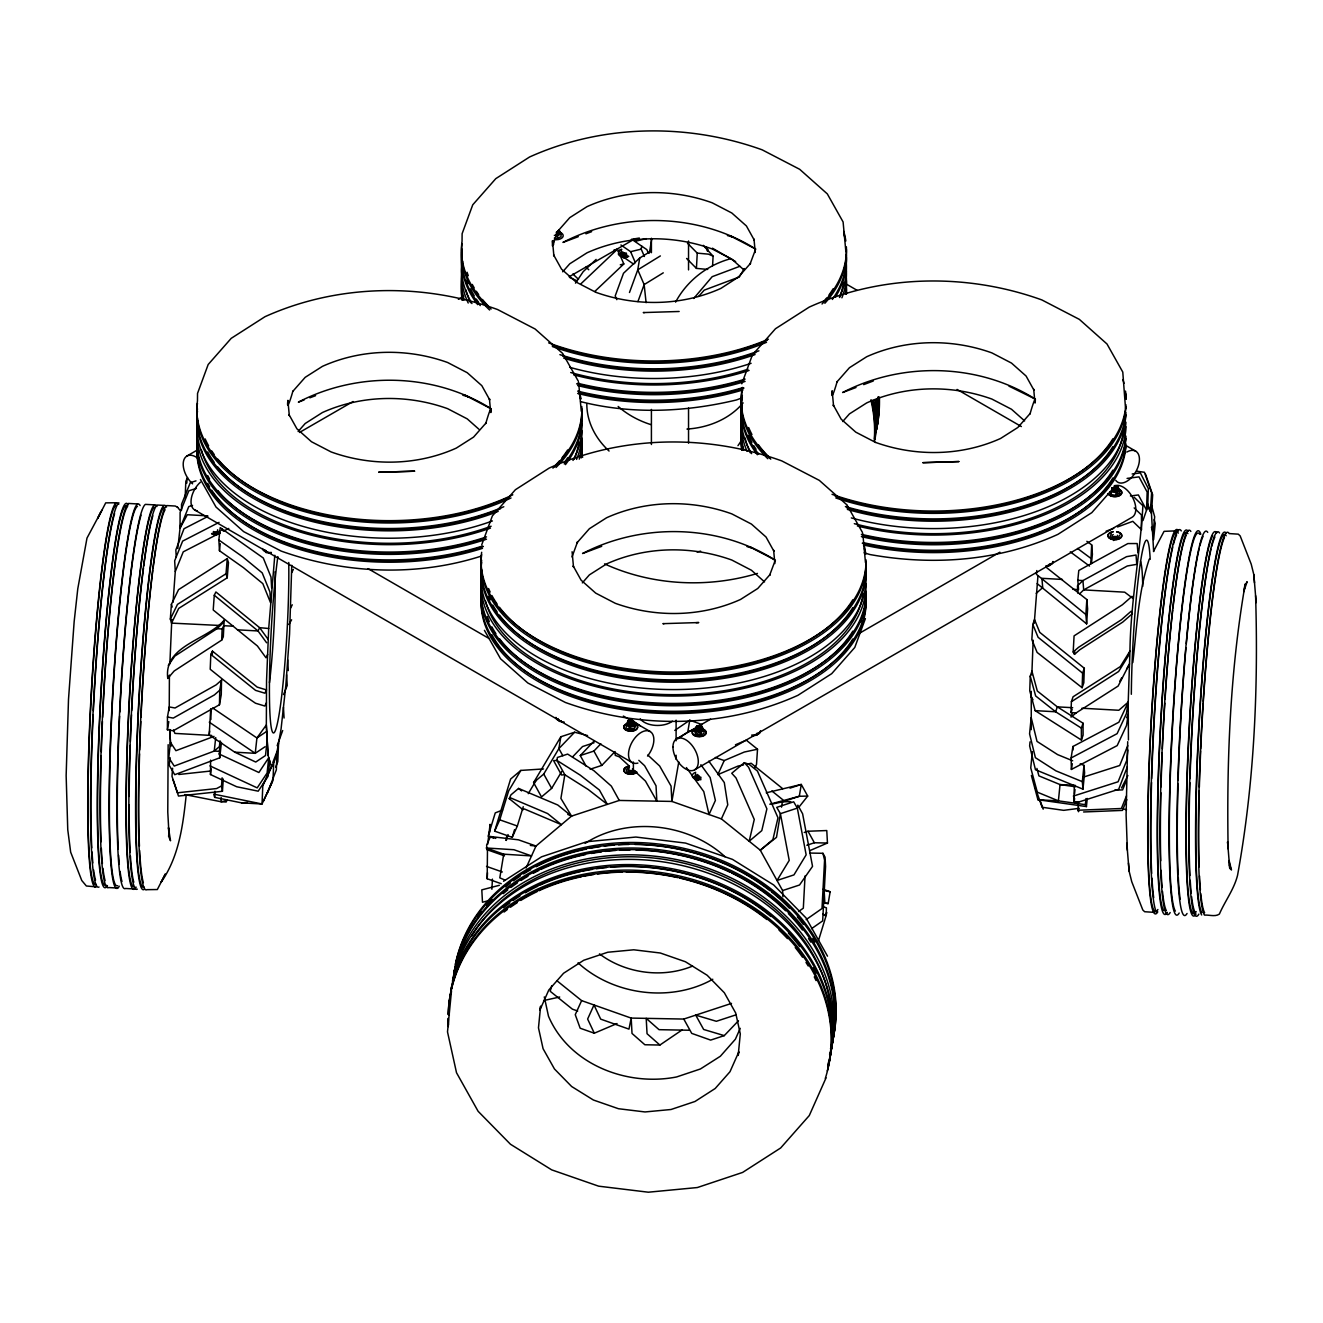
<?xml version="1.0" encoding="UTF-8"?>
<svg xmlns="http://www.w3.org/2000/svg" width="1323" height="1323" viewBox="0 0 1323 1323"><rect width="100%" height="100%" fill="white"/><g stroke="black" fill="none" stroke-linecap="round" stroke-linejoin="round"><path stroke-width="1.5" d="M167.393 729.75L167.459 717.049L169.245 706.945L175.049 707.987L216.195 684.834L221.52 680.138L221.272 694.658L219.469 704.746L173.197 730.792L167.393 729.75L168.815 721.68M169.228 710.583L169.41 675.143L167.773 678.418C163.44 645.359 207.264 640.266 224.166 620.173L223.306 636.843L221.685 640.117L174.173 670.993L167.773 678.418M177.795 548.516L180.027 528.208L180.11 512.414L188.842 490.8L196.432 488.385M181.516 510.215L181.549 504.278L190.28 482.68L196.002 480.861M267.18 740.136L265.51 755.499L255.736 762.048L234.75 752.175L209.199 734.893L210.737 708.715M210.886 719.514L210.936 710.434M219.469 704.746L219.734 690.226L221.52 680.138M291.771 565.318L289.555 634.081L285.818 685.661L281.071 728.956L276.027 757.418L262.797 785.531L262.037 803.987L241.53 802.863L214.69 797.372L213.714 794.114L262.037 803.987L271.662 783.15M168.153 744.684L167.773 812.124L169.063 835.342L168.451 827.636L170.518 840.766L168.501 835.938M818.507 940.488L826.197 915.4L826.412 907.843L822.906 906.602M1030.253 676.136L1029.757 690.838L1035.148 710.649L1081.42 740.053L1083.107 735.141L1083.041 723.201L1057.325 706.862L1037.315 691.019L1031.94 671.224L1030.253 676.136L1035.644 695.948L1055.638 711.774L1081.354 728.113L1081.42 740.053M1031.262 729.651L1031.262 691.317M1031.824 674.895L1033.164 640.2M1129.511 663.865L1118.133 686.058L1076.145 712.915L1071.018 712.634L1071.382 701.703L1073.069 696.791L1120.3 666.594L1129.941 651.114C1130.57 602.329 1140.194 554.139 1142.89 505.717L1134.158 497.266M1073.185 651.991L1078.477 647.377L1121.424 619.726L1131.049 611.292L1132.389 613.674L1122.747 622.091L1079.8 649.758L1074.508 654.356L1073.185 651.991L1074.078 635.867L1122.4 604.76L1132.025 596.326L1133.348 598.707L1124.699 592.175L1083.686 589.893L1079.568 593.895M1074.508 654.356L1074.623 651.098M1082.131 687.712L1082.627 673.159L1084.314 668.247L1039.779 632.377L1034.503 619.544L1032.816 624.456L1031.841 639.571L1037.1 652.404L1082.131 687.712L1083.818 682.8L1084.314 668.247M1128.436 739.987L1128.221 702.1L1129.941 651.114L1128.254 656.043L1118.63 671.505L1071.382 701.703M1127.709 741.69L1126.105 815.067L1127.361 850.226M1142.973 520.534L1147.719 506.676L1148.331 488.584L1140.36 472.906L1132.174 473.965M169.857 663.997L171.808 619.429M185.154 497.713L185.832 481.307L187.519 477.636M186.808 483.093L186.973 478.992M210.82 654.405L255.571 690.374L264.881 693.202L266.502 689.928L257.191 687.1L212.441 651.131L210.82 654.405L210.208 669.256L235.064 689.25L255.504 703.224L264.815 706.035L266.436 702.761M212.292 654.835L212.441 651.131M214.69 797.372L214.938 791.22M221.685 640.117L222.132 628.971L223.752 625.696L233.377 626.226M221.189 797.62L221.024 801.721L226.15 802.003L227.126 800.018M274.804 555.263L268.701 628.491L266.551 680.502L266.336 725.021L268.04 755.268L271.463 766.629M273.745 762.031L272.985 780.487L263.343 801.325M278.558 743.195L277.797 761.651L275.697 767.092M491.891 889.254L492.437 879.117M501.252 883.714L487.195 878.753L487.476 848.241M487.691 844.206L490.089 824.312L489.659 832.382M487.195 878.753L487.509 872.7M805.046 875.925L803.326 908.19L798.563 911.514M707.689 269.429L696.427 268.387L697.254 253.123L687.464 243.2M712.584 265.708L713.097 256.166L703.224 245.317M1034.255 623.315L1037.927 576.084M1037.182 583.641L1086.63 623.861L1085.869 614.534L1086.845 599.567L1046.443 567.484M1086.63 623.861L1087.605 608.894L1086.845 599.567M1078.907 810.354L1078.46 811.694L1078.03 804.665M1153.656 551.575L1151.457 513.39L1152.664 494.785L1145.52 474.18M735.439 744.799L746.304 740.185L757.517 749.215L756.508 764.413L754.904 767.935M171.543 623.116L170.336 619.081L171.395 604.346L178.555 589.645L227.258 558.571L228.482 562.606L227.225 577.804L178.704 608.415L171.543 623.116L218.642 625.415L217.005 628.69L174.785 656.125L168.319 665.419M173.048 602.246L175.281 571.519L174.669 560.787L182.64 541.107L219.072 522.37M172.602 768.233L172.007 776.369L177.514 792.791L216.575 788.558L221.536 785.945L222.115 777.808M268.238 639.505L259.639 627.681L215.897 591.976L214.276 595.251L213.218 609.986L257.39 645.955L266.006 657.779L267.626 654.505M227.225 577.804L226.018 573.769L227.258 558.571M172.982 779.611L178.489 796.049L222.429 791.286L223.306 779.082M451.507 990.795L447.505 1031.89L456.518 1072.738L478.099 1111.27L510.463 1144.246L551.691 1169.863L598.641 1186.169L648.32 1192.205L697.337 1187.541L742.616 1172.426L780.653 1147.984L809.279 1115.554L826.048 1077.848M1036.802 570.56L1036.422 574.331L1085.869 614.534M1030.038 741.856L1029.641 745.924L1035.462 769.738L1082.958 789.153L1084.595 772.88L1083.984 765.389L1080.213 763.851M1032.37 751.613L1030.749 767.886L1037.282 792.146L1058.4 800.862L1085.373 804.665L1086.431 806.583L1037.91 799.704L1031.378 775.443M1072.804 589.297L1078.559 589.611L1077.798 580.301L1078.791 570.478L1127.858 543.571L1137.168 543.538L1137.929 552.865M1090.797 563.532L1091.657 544.861L1086.845 541.305M1091.475 563.532L1092.401 554.172L1091.657 544.861M1127.361 766.728L1118.696 789.269L1078.907 801.986L1073.78 801.705L1074.342 785.912M1073.78 801.705L1074.193 797.637M1074.59 793.568L1075.004 789.5M1074.59 798.348L1074.177 802.416L1078.907 801.986M1082.958 789.153L1082.346 781.661L1083.984 765.389M1085.373 804.665L1085.968 798.563M1086.431 806.583L1087.241 798.447M1132.819 662.525C1136.87 627.962 1138.127 592.34 1149.257 559.116M1127.841 749.992L1126.832 760.163L1118.084 781.777L1073.333 796.082M1153.59 539.635L1155.227 523.362L1154.152 519.625M170.055 757.599L169.212 765.289L174.719 774.699L219.734 757.814L221.421 742.451M218.857 539.999L242.787 556.884L262.219 572.892L269.942 591.976L270.553 602.709L262.814 583.625L243.399 567.617L219.469 550.732L218.857 539.999L220.213 527.629L263.294 558.008L271.017 577.093L271.628 587.825M219.469 550.732L220.246 543.67M209.199 734.893L209.629 731.04M269.743 760.957L268.073 776.32L258.2 791.171L236.718 786.755L210.473 774.534L210.605 760.13M210.473 774.534L211.101 768.762M215.715 737.606L214.243 751.067L174.223 766.067L168.782 757.715L170.469 742.352L175.909 750.687L214.028 736.398M220.031 740.814L219.403 746.585L214.243 751.067L219.37 751.348L219.734 757.814M219.37 751.348L220.428 741.723M186.163 795.404C182.938 825.602 179.002 856.626 161.174 882.143L165.325 874.007L157.338 889.536L146.87 889.668A192.497 15 -86.8 0 1 141.412 705.126A192.497 15 -86.8 0 1 166.83 505.568L175.281 506.031L177.646 507.354M755.416 249.782L749.992 264.203L750.571 263.294L738.135 277.4M775.046 560.853L769.622 575.273L770.201 574.364L757.765 588.487L740.516 599.468C701.372 617.113 655.563 617.824 615.327 603.321L595.697 593.117L581.111 580.169L573.19 565.93L573.504 567.054L572.098 551.724M1126.601 717.694L1128.287 714.04L1126.501 725.5L1117.174 745.61L1071.382 769.44L1071.117 757.963L1072.92 746.503L1118.894 722.209L1128.221 702.1L1118.828 710.269L1081.933 708.218M1071.382 769.44L1072.275 763.702M1128.221 702.1L1126.435 713.577L1117.108 733.67L1071.117 757.963M506.031 840.37L506.692 836.417M651.181 250.957L639.737 258.002L637.769 269.826L629.483 292.499M644.4 256.497L641.208 249.121L641.705 246.161L631.964 239.43M587.561 735.538L574.612 732.231L560.853 736.746L558.885 748.586L543.736 774.054L533.599 782.604L541.504 796.926L551.658 788.376L561.762 771.392M649.395 253.04L651.677 239.231M678.782 761.916L671.886 801.424L619.263 800.448L571.553 816.109L536.013 846.025L526.074 867.954M677.971 738.73L687.778 732.066L689.746 720.225L702.232 724.64M781.496 807.162L782.373 801.837L799.307 796.281L807.708 796.082L801.275 784.44L766.232 792.808M826.197 915.4L822.674 914.176L826.18 915.433L826.677 912.457L825.155 915.847M824.957 903.162L828.165 903.576L830.133 891.735L823.088 889.254M207.81 515.871L187.32 514.73L180.027 528.208L180.738 524.14M551.757 985.701L550.203 991.291L572.412 1009.168L577.704 1011.037M523.246 806.732L517.343 826.015L512.216 837.343L494.637 831.142L510.612 779.049L520.849 770.416L543.505 768.944M494.637 831.142L499.763 819.83L508.644 790.889L520.849 770.416M506.296 840.403L508.082 834.581M512.216 837.343L514.581 829.62M1071.018 712.634L1072.143 709.343M1072.159 713.825L1071.035 717.099L1076.145 712.915M1081.354 728.113L1083.041 723.201M277.168 745.643L282.692 730.528M557.893 230.847L552.402 245.863L552.468 240.654L553.89 255.984L553.576 254.859L561.498 269.098L576.084 282.047L595.978 292.366M481.737 544.762L492.371 515.887L515.408 489.708L549.21 468.061C621.926 435.267 707.028 433.961 781.777 460.9L819.301 480.365L846.604 504.592M637.918 301.594L644.152 284.594L663.27 272.836M572.016 556.95L577.523 541.917L576.944 542.843L589.38 528.72L606.629 517.74C645.773 500.077 691.582 499.366 731.817 513.886L751.431 524.073L766.034 537.022L773.938 551.261L773.624 550.153L774.865 563.548M741.806 383.786L752.208 355.407M865.391 618.602L854.774 647.476L831.72 673.655L797.934 695.303C725.219 728.097 640.1 729.403 565.351 702.463L527.844 682.999L500.541 658.771L484.416 630.327M272.902 762.28L277.102 751.398L276.342 769.854L267.263 793.436M180.027 528.208L188.759 506.61L192.563 505.403M1127.725 745.692L1119.705 765.504L1082.727 777.329M1126.237 780.917L1122.599 789.897L1114.644 790.211M1126.468 795.917L1121.391 808.502L1077.666 810.255M1126.816 799.638L1122.45 810.404L1083.587 811.975M175.281 571.519L183.252 551.84L219.684 533.119M283.519 694.592L287.223 685.479L286.611 674.747M562.407 353.224L535.104 328.997L497.58 309.532C422.831 282.593 337.712 283.883 264.997 316.693L231.211 338.341L208.174 364.52L197.54 393.394L197.458 400.919A192.497 111.132 0 0 0 301.131 508.297A192.497 111.132 0 0 0 512.778 494.819M845.86 251.535L843.098 221.966L827.322 193.902L799.671 169.294L762.164 149.83C687.414 122.89 602.296 124.197 529.58 156.99L495.794 178.638L472.741 204.817L462.124 233.691L462.041 241.216A192.497 111.132 0 0 0 491.081 309.069M740.235 1028.335L735.39 1039.216L720.357 1056.25L700.396 1068.984L676.599 1076.955C627.003 1086.745 569.072 1064.535 548.483 1016.213L544.299 996.897M530.341 845.447L536.013 846.025L518.451 839.824L490.502 836.533L486.649 845.017L486.914 849.664L504.476 855.849L503.732 854.178L486.169 847.977L513.952 849.73L531.532 855.931L503.732 854.178L499.796 877.86L505.287 880.192M509.223 798.645L510.446 797.819L547.606 813.546L561.399 824.659L524.239 808.915L523.015 809.759L509.223 798.645L510.943 794.858L518.55 788.442L557.76 804.996L571.553 816.109L560.902 798.414L564.838 774.749L556.917 760.411L557.413 757.451L567.633 754.093L593.862 770.664L611.342 786.11L619.263 800.448M556.933 980.74L581.624 1000.618L575.257 1014.675L580.169 1028.219L594.308 1033.213L617.047 1023.539M757.517 749.215L744.336 752.026L724.21 760.576L717.843 774.633L737.969 766.083L743.609 764.876M782.935 896.746L782.604 890.561L760.278 850.193L721.399 818.887L727.766 804.831L724.293 782.538L708.814 761.138M262.797 785.531L272.422 764.694M634.246 729.122L635.536 723.549L634.246 729.122L629.434 729.866L625.911 727.832L627.201 722.259M694.393 776.518L697.916 778.552L697.916 780.471L694.393 778.437L695.683 773.74M1111.32 533.764L1110.03 536.543L1113.553 538.577L1118.365 537.833L1119.655 535.054M100.631 512.315L97.72 518.401L105.708 502.872L116.176 502.757M170.336 619.081L177.48 604.379L226.018 573.769M224.166 620.173L222.529 623.447L217.005 628.69L222.132 628.971M291.738 572.644L293.359 569.37M290.63 608.067L292.251 604.793M1121.54 787.995L1127.874 775.493M623.761 252.693L624.506 253.818L626.441 253.388M697.866 775.129L699.338 776.618M1153.54 551.36L1164.058 531.35L1178.479 530.755A192.497 15 -86.8 0 0 1151.027 723.35A192.497 15 -86.8 0 0 1157.774 911.845M101.854 510.281L86.987 538.097L77.776 588.801L74.154 621.645L68.498 699.42L66.15 775.592L67.754 829.736L70.665 852.161L81.761 880.49L86.375 885.997L96.215 886.857A192.497 15 -86.8 0 1 91.684 685.529A192.497 15 -86.8 0 1 118.706 504.377M1244.563 586.337L1247.126 581.673L1243.703 591.844L1245.224 583.972C1230.092 671.257 1226.603 760.394 1228.124 848.853L1227.562 841.875L1229.762 868.632L1229.117 860.545L1231.465 870.021L1229.414 865.11M1119.82 681.147L1121.755 677.69M1126.601 669.041L1128.552 665.585M675.59 302.124C686.918 280.889 706.945 265.311 730.081 258.861M693.732 298.469L712.171 276.689L739.871 266.287M744.287 268.569L739.325 276.97L704.249 290.134L698.759 296.286M533.599 782.604L560.853 736.746M288.827 624.506L291.622 619.792M528.241 793.668L536.394 780.024M575.488 283.139L583.178 271.695L596.127 259.424M798.91 807.162L807.708 796.082M298.122 431.513L305.183 423.509L322.432 412.528C361.559 394.866 407.385 394.171 447.621 408.675L467.234 418.878L478.909 429.231M557.314 231.773L569.75 217.65L586.999 206.653C626.143 189.007 671.968 188.296 712.204 202.816L731.817 213.003L746.404 225.952L754.325 240.191L754.011 239.083L755.251 252.478M562.705 271.81L569.75 263.806L586.999 252.825C626.143 235.163 671.968 234.469 712.204 248.972L731.817 259.176L743.493 269.528M752.423 354.895L775.476 328.732L809.263 307.085C881.978 274.274 967.096 272.968 1041.846 299.924L1079.353 319.372L1107.004 343.997L1122.78 372.061L1125.542 408.542M582.335 582.881L589.38 574.877L606.629 563.896C645.773 546.25 691.582 545.539 731.817 560.042L751.431 570.246L764.562 581.888M842.718 421.524L849.432 413.901L866.681 402.92C905.825 385.258 951.65 384.563 991.886 399.066L1011.5 409.254L1024.63 420.912M864.134 552.832L869.939 554.535C932.897 565.913 999.394 561.134 1058.003 534.31L1091.789 512.663L1114.826 486.5M586.205 766.298L580.268 755.549L594.292 740.863M580.268 755.549L593.895 751.067L600.857 743.791M590.141 769.225L601.816 765.405L614.335 752.291M581.624 1000.618L631.137 1018.082L683.793 1019.057L691.714 1033.379L710.649 1040.093L724.276 1035.628L738.449 1020.794M574.612 732.231L558.885 748.586L562.837 755.747M572.528 756.954L582.533 746.552L594.093 742.749M581.21 283.519L617.444 249.187L623.828 263.955L594.837 291.424M639.737 258.002L623.497 273.282L615.195 295.955L616.799 299.659M632.047 770.631L629.351 770.581M219.734 690.226L214.392 694.922L173.263 718.091L167.459 717.049M1036.207 593.349L1042.689 587.627L1041.929 578.316L1062.435 579.441M744.353 762.66L731.751 773.277L736.001 777.924L754.275 819.466L749.182 841.246L761.783 830.629L766.893 808.849L748.62 767.29L744.353 762.66L749.099 764.347L757.434 771.044L777.99 817.796L772.897 839.576L760.278 850.193L776.485 837.343L780.405 813.678L776.733 807.361L793.668 801.804L797.339 808.105L806.154 854.84L793.949 874.9L777.014 880.473L789.219 860.397L780.405 813.678L797.339 808.105L797.835 805.161L802.614 813.794L812.537 866.367L799.522 885.004L782.604 890.561M806.137 919.617L821.996 908.537L824.576 860.132L822.939 853.302L809.858 853.054M811.561 928.647L822.674 920.891L825.569 866.449L825.072 857.172L822.939 853.302M674.78 730.412L689.746 720.225M594.308 1033.213L587.627 1019.041L593.994 1004.984L600.692 1019.14L628.971 1029.129L631.187 1018.082L632.014 1033.445L644.863 1044.757L659.896 1045.038L681.99 1030.022M266.684 731.404L256.927 737.953L255.24 753.316L234.75 752.175M265.013 746.767L255.24 753.316L209.266 722.176M503.534 881.267L541.554 856.824L586.668 841.742M738.449 277.053L720.886 288.397C681.758 306.043 635.933 306.754 595.697 292.251M660.359 255.934L637.769 269.826L644.152 284.594L646.104 302.719M554.32 235.329L557.529 235.825L561.051 233.791L559.761 231.012M554.32 238.123L557.529 238.62L561.051 236.585L561.051 233.791M186.923 456.038L197.623 449.853M458.353 299.329L463.712 296.236M299.494 432.456L353.059 401.531M569.138 276.772L635.205 238.636M213.152 532.59L216.36 533.086L219.883 531.052M213.152 534.525L216.36 535.021L219.883 532.987A6.962 4.019 0 0 1 211.597 533.5M676.665 738.796L710.583 719.216M858.809 633.634L999.874 552.187M629.434 767.505L625.911 769.539L627.201 772.318L632.014 773.062L635.536 771.028M704.018 730.511L704.018 733.306L700.495 735.34L695.683 734.596L694.393 729.023L695.683 731.801L700.495 732.545L704.018 730.511L702.728 727.733M1119.655 490.535L1119.655 493.347L1116.132 495.381L1111.32 494.637L1111.32 491.825L1116.132 492.569L1119.655 490.535L1118.365 487.757L1115.157 487.261M694.592 769.854L1132.091 517.26A17.927 10.352 60 0 0 1132.091 496.555A17.927 10.352 60 0 0 1114.164 486.203M626.242 253.288L623.728 253.057M207.678 516.565L183.996 528.737L175.843 549.955L176.257 557.115M223.322 531.234L228.78 528.439M809.99 850.557L827.454 843.032L826.776 830.546L808.006 831.241L804.235 832.481M687.778 732.066L695.005 729.039M502.525 810.023L495.265 812.884L488.137 836.153L493.396 838.005M578.267 236.685L562.953 242.423C622.505 211.465 698.759 213.02 755.797 249.121L729.767 235.61L733.124 237.197L727.385 235.511M585.924 233.807L591.662 231.641M304.108 399.976L298.37 402.126C357.921 371.168 434.176 372.722 491.213 408.824L465.2 395.312L468.557 396.9L462.802 395.213M309.863 397.81L315.602 395.66M742.17 397.81L736.448 399.959C685.546 412.181 631.534 414.579 580.582 401.613M856.031 387.49L842.635 392.518C902.187 361.543 978.441 363.114 1035.479 399.199L1008.986 386.151M863.687 384.613L873.263 381.007M481.39 556.073C416.646 576.845 345.038 573.917 281.154 551.079L243.647 531.631L215.996 507.023L200.451 479.488M601.717 546.316L582.567 553.51C641.605 522.85 717.198 523.958 773.972 559.397M1106.094 531.184L1113.718 528.373M1117.538 526.967L1132.802 521.328L1141.534 529.762L1141.451 514.945L1134.175 507.9M789.98 788.144L801.275 784.44L799.307 796.281L769.804 804.219M806.848 845.248L814.373 842.768L827.454 843.032M683.759 1019.057L731.52 1003.396M735.82 1014.906L716.355 1021.29L695.733 1015.138L703.654 1029.476L724.276 1035.628M1115.702 536.476L1113.916 536.46M631.567 770.681L629.798 770.648M499.383 885.302L481.804 889.866L482.482 902.236L488.336 900.715M635.04 241.365L646.352 238.62M613.922 250.047L617.444 249.187M620.934 245.003L630.608 251.684L641.208 249.121M620.289 264.815L623.828 263.955M697.056 552.005L700.628 551.145M757.434 573.421C707.673 588.388 651.875 585.626 604.561 563.879M771.491 804.252L782.373 801.837L790.774 801.639M543.621 1000.568L559.712 996.996M747.379 764.066L751.15 763.272L782.736 788.706M225.786 800.779L221.024 801.721L184.658 794.561M621.578 252.941L621.578 251.006L620.289 253.784L623.811 255.819L627.019 255.322M620.289 255.719L623.811 257.753L627.019 257.257M1046.295 566.244L1049.503 565.748L1049.503 563.83M625.911 725.037L629.434 727.071L634.246 726.327M752.274 735.853L757.087 735.108L757.087 733.19M697.916 778.552L701.124 778.056M1127.08 478.413L1139.004 476.875L1147.157 492.057L1146.545 510.149L1138.392 494.951L1130.454 495.993M1079.287 808.32L1063.675 810.337L1042.111 807.262L1034.702 786.16M178.837 774.484L210.076 771.094M586.85 841.709L635.867 837.046L685.546 843.082L732.495 859.388L773.707 884.988L806.071 917.98L827.503 956.165M241.53 802.863L247.484 802.433M696.146 622.703L698.759 622.554L662.889 623.662L664.014 623.695M679.146 311.484L643.276 312.575L644.384 312.625M699.338 776.32L698.015 775.973M689.118 1030.237L659.052 1029.674L646.203 1018.363L647.046 1033.726L659.896 1045.038M137.559 503.947L128.563 503.451A192.497 15 -86.8 0 0 103.144 703.009A192.497 15 -86.8 0 0 108.585 887.535L117.598 888.047M154.444 504.873L145.447 504.377A192.497 15 -86.8 0 0 120.029 703.935A192.497 15 -86.8 0 0 125.47 888.477L134.483 888.973M164.019 505.403L157.255 505.039A192.497 15 -86.8 0 0 131.853 704.597A192.497 15 -86.8 0 0 137.294 889.139M1077.798 580.301L1082.925 580.582L1126.551 556.669L1136.027 555.015L1136.788 564.326L1127.312 565.979L1083.686 589.893L1082.925 580.582L1077.435 585.907L1078.047 593.365M237.512 629.831L258.018 630.955L266.618 642.78M1072.705 707.706L1057.325 706.862L1055.638 711.774L1035.148 710.649M211.829 735.472L174.934 733.405L173.495 729.965M1075.401 785.432L1060.037 784.572L1038.919 775.89L1036.901 768.415M1037.91 799.72L1058.4 800.862L1060.037 784.589L1075.434 786.755M1153.838 912.324L1144.66 911.729L1142.791 909.943L1131.744 881.713L1129.098 871.113L1126.799 843.247M268.701 628.491L259.639 627.681L258.018 630.955L214.276 595.251M697.254 253.123L708.533 254.165L713.097 256.166M1136.606 471.17L1144.445 472.278L1151.605 492.867L1150.382 511.472L1147.785 503.98M264.765 549.723L266.055 552.501L270.868 553.246M564.193 722.077L559.381 721.333L558.091 718.554M830.116 891.768L824.163 890.577L824.841 902.947L828.148 903.592M1122.632 808.733L1126.535 809.775M875.379 442.329C915.615 456.832 961.441 456.137 1000.568 438.475L1017.817 427.494L1030.27 413.371C1028.715 418.233 1036.703 390.103 1035.099 402.936M746.999 546.581L752.754 548.268L749.397 546.68L775.41 560.191M715.363 757.467L724.21 760.576M721.399 818.887L671.886 801.424L671.042 786.06L659.648 766L647.89 755.086M499.763 819.83L517.343 826.015M490.502 836.533L495.778 838.402M486.517 866.4L502.327 871.973M1072.672 760.775L1057.59 754.606L1037.017 741.409L1031.196 717.595L1029.575 733.868L1035.396 757.682L1055.969 770.879L1082.346 781.661M567.765 814.439L571.553 816.109M569.618 277.45L577.093 280.823M218.923 753.912L258.895 772.516L268.767 757.666L267.081 773.045L257.208 787.88L209.977 765.885M875.661 442.461L855.766 432.141L841.18 419.193L833.258 404.937L833.573 406.062L832.15 390.748C830.199 406.244 838.137 378.444 836.996 381.851L849.432 367.728L866.681 356.747C905.825 339.085 951.65 338.39 991.886 352.894L1011.5 363.081L1026.086 376.03L1034.007 390.285L1033.693 389.16L1034.933 402.572M844.653 283.122L857.155 290.349M1125.013 444.991L1135.729 451.176M712.436 248.195L735.654 261.59M957.091 389.442L1021.373 426.552M368.009 568.625L489.444 638.728M623.365 716.057L650.155 731.52A17.927 10.352 -60 0 1 647.526 756.061M194.729 509.983L632.229 762.577M641.705 246.161L646.848 249.634L648.435 253.338M212.656 707.954L256.927 737.969L266.32 725.004L268.056 755.251M622.471 256.43L633.75 264.22M630.525 719.133L640.398 725.98M1077.55 548.466L1090.334 557.959M1070.307 551.856L1089.507 566.079M1082.627 673.159L1038.092 637.289L1032.816 624.456M771.871 790.956L782.968 799.902M518.55 788.442L521.609 790.906M638.811 760.328L644.615 765.719L656.026 785.779L656.853 801.143L645.459 781.083L632.394 768.961M629.5 766.265L619.329 756.855L615.261 755.383L615.046 751.547M585.957 267.081L588.768 269.76M572.892 274.01L578.498 279.351M686.62 258.465L696.427 268.387M177.232 506.841L180.077 510.397M700.876 764.727L710.153 777.544L715.396 800.465L709.029 814.521L703.786 791.617L686.389 767.572M1031.08 696.708L1032.998 699.718M846.952 504.973L862.497 532.508M562.738 353.605L578.283 381.14M1147.719 506.676L1151.457 513.39M808.006 831.241L814.373 842.768M593.895 751.067L601.816 765.405M543.736 774.054L551.658 788.376M1118.365 490.568L1119.655 493.347M1110.03 491.858L1111.32 494.637M630.608 251.684L635.387 262.764M1039.812 799.605L1043.186 809.196M171.395 604.346L172.205 607.042M222.429 791.286L221.536 785.945M1151.457 505.105L1154.681 516.797L1153.061 533.07L1151.44 527.232M1256.155 602.643L1253.857 574.777L1251.227 564.177L1240.18 535.931L1238.295 534.161L1229.133 533.566A192.497 15 -86.8 0 0 1203.169 701.058A192.497 15 -86.8 0 0 1204.492 915.119C1209.106 914.689 1215.209 917.087 1219.376 914.077C1225.048 900.98 1234.028 889.387 1237.534 875.396C1254.303 783.365 1258.421 689.035 1255.593 595.664M862.811 533.632L865.474 562.606M578.598 382.264L581.277 411.238M490.668 412.181L489.427 398.769L489.742 399.893L481.82 385.654L467.234 372.706L447.621 362.502C407.385 347.999 361.559 348.71 322.432 366.355L305.183 377.336L292.73 391.459C293.871 388.052 285.933 415.869 287.901 400.356L289.307 415.67L288.993 414.562L296.914 428.801L311.5 441.75L331.114 451.937C371.35 466.457 417.175 465.746 456.319 448.084L473.568 437.103L486.004 422.98C484.466 427.842 492.437 399.711 490.85 412.561M1253.857 574.777L1254.502 582.864M1128.453 863.026L1129.098 871.113M287.686 659.863L288.298 670.596M283.453 707.309L284.065 718.042M169.741 729.486L170.7 746.453M169.757 729.965L170.684 746.139M1072.92 746.503L1072.936 750.091M1116.132 492.569L1116.132 495.381M1113.553 538.577L1113.553 540.495M700.495 732.545L700.495 735.34M695.683 731.801L695.683 734.596M688.539 241.001L688.539 269.892M688.539 408.079L688.539 443.155M676.103 720.175L676.103 740.797M676.103 755.235L676.103 759.369M651.412 238.239L651.412 252.676M651.412 409.435L651.412 444.511M633.386 762.031L633.386 770.135M629.434 727.071L629.434 729.866M623.811 255.819L623.811 257.753M557.529 235.825L557.529 238.62M553.576 240.703L553.576 244.755M266.055 550.583L266.055 552.501M216.36 533.086L216.36 535.021M700.76 777.031A2.679 1.555 0 0 1 697.023 776.667A2.679 1.555 0 0 1 697.634 774.517M701.091 733.67A2.679 1.555 0 0 1 700.545 733.901M699.206 734.116A2.679 1.555 0 0 1 697.304 733.67M701.868 729.618A2.679 1.555 0 0 1 699.106 731.321A2.679 1.555 0 0 1 696.559 729.519A2.679 1.538 0 0 0 699.47 730.991A2.679 1.538 0 0 0 701.885 729.304M702.678 729.238A6.962 4.019 0 0 1 704.117 735.555A6.962 4.019 0 0 1 693.169 734.728A6.962 4.019 0 0 1 697.403 728.824M702.678 728.94A6.962 4.019 0 0 1 704.117 735.257A6.962 4.019 0 0 1 693.169 734.43A6.962 4.019 0 0 1 697.403 728.543M701.851 727.667A2.679 1.538 0 0 1 697.519 728.609A2.679 1.538 0 0 1 698.279 725.963A2.679 1.538 0 0 1 701.851 727.667A2.679 1.538 0 0 1 699.47 729.254A2.679 1.538 0 0 1 696.543 727.865M701.686 728.295A3.043 1.753 0 0 1 699.52 731.057A3.043 1.753 0 0 1 696.46 728.593M701.686 727.997A3.043 1.753 0 0 1 699.52 730.759A3.043 1.753 0 0 1 696.46 728.295M701.719 728.328A2.679 1.538 0 0 1 699.817 730.379A2.679 1.538 0 0 1 696.543 729.023M701.719 727.17A2.679 1.538 0 0 0 699.305 726.162A2.679 1.538 0 0 0 696.774 727.071A3.043 1.753 0 0 1 701.951 727.385A3.043 1.753 0 0 1 699.255 729.899A3.043 1.753 0 0 1 696.46 727.418M701.885 727.848A2.679 1.538 0 0 1 699.47 729.535A2.679 1.538 0 0 1 696.543 728.146M697.155 727.022A2.679 1.538 0 0 1 701.388 727.104M701.686 728.593A3.043 1.753 0 0 1 699.52 731.354A3.043 1.753 0 0 1 696.46 728.874M701.686 727.716A3.043 1.753 0 0 1 699.52 730.478A3.043 1.753 0 0 1 696.46 728.014M701.885 728.427A2.679 1.538 0 0 1 699.123 730.131A2.679 1.538 0 0 1 696.576 728.328M701.885 728.146A2.679 1.538 0 0 1 699.47 729.833A2.679 1.538 0 0 1 696.543 728.444M697.651 727.038A2.679 1.538 0 0 1 700.33 726.889M700.992 779.66A6.962 4.019 0 0 1 692.772 777.312A6.962 4.019 0 0 1 695.716 772.285M1052.943 561.795A6.962 4.019 0 0 1 1045.98 565.814M1052.943 561.498A6.962 4.019 0 0 1 1047.783 565.384M760.527 731.156A6.962 4.019 0 0 1 751.762 735.026M760.527 730.858A6.962 4.019 0 0 1 755.367 734.745M1112.345 487.724A2.679 1.555 0 0 0 1115.57 488.667A2.679 1.555 0 0 0 1117.472 486.881A2.679 1.555 0 0 0 1114.578 485.64A3.043 1.753 0 0 1 1117.852 486.98A3.043 1.753 0 0 1 1115.686 488.981A3.043 1.753 0 0 1 1112.031 487.922M1117.356 535.253A2.679 1.555 0 0 1 1116.017 537.188A2.679 1.555 0 0 1 1112.544 536.592A2.679 1.555 0 0 1 1113.288 534.542M1116.116 486.285A3.043 1.753 0 0 1 1117.207 488.997A2.679 1.555 0 0 1 1116.38 491.065A2.679 1.555 0 0 1 1112.792 490.783A2.679 1.555 0 0 1 1112.957 488.7M1117.439 492.999A2.679 1.555 0 0 1 1117.174 493.363M1118.332 489.262A6.962 4.019 0 0 1 1119.093 495.927A6.962 4.019 0 0 1 1108.128 493.777M1116.645 488.567A6.962 4.019 0 0 1 1119.771 495.298A6.962 4.019 0 0 1 1108.128 493.496M1114.611 485.905A2.679 1.538 0 0 1 1117.505 487.162A2.679 1.538 0 0 1 1115.587 488.931A2.679 1.538 0 0 1 1112.362 487.989M1111.866 489.047A3.043 1.753 0 0 0 1115.554 491.048A3.043 1.753 0 0 0 1117.34 488.319A2.679 1.538 0 0 1 1115.124 490.436A2.679 1.538 0 0 1 1112.23 488.65A2.679 1.538 0 0 0 1115.471 490.122A2.679 1.538 0 0 0 1117.373 488.071M1117.373 488.948A2.679 1.538 0 0 1 1114.776 491.031A2.679 1.538 0 0 1 1112.428 488.849A3.043 1.753 0 0 0 1117.207 488.997M1114.561 486.136A3.043 1.753 0 0 1 1115.355 486.153M1112.362 488.865A2.679 1.538 0 0 0 1116.695 489.444A2.679 1.538 0 0 0 1115.967 486.914A3.043 1.753 0 0 1 1116.629 489.89A3.043 1.753 0 0 1 1111.849 488.634M1115.967 486.335A2.679 1.538 0 0 1 1116.943 488.716A2.679 1.538 0 0 1 1112.693 488.634M1114.561 485.839A3.043 1.753 0 0 1 1117.852 487.261A3.043 1.753 0 0 1 1115.686 489.278A3.043 1.753 0 0 1 1112.031 488.204M1117.34 487.74A3.043 1.753 0 0 1 1115.934 490.403A3.043 1.753 0 0 1 1111.849 488.931A3.043 1.753 0 0 0 1116.943 489.46A3.043 1.753 0 0 0 1116.116 486.583M1116.794 487.41A3.043 1.753 0 0 0 1116.116 487.162A2.679 1.538 0 0 1 1116.562 487.41M1116.645 531.912A6.962 4.019 0 0 1 1120.548 538.097A6.962 4.019 0 0 1 1109.154 538.097A6.962 4.019 0 0 1 1113.04 531.912M1116.645 531.631A6.962 4.019 0 0 1 1120.548 537.816A6.962 4.019 0 0 1 1109.154 537.816A6.962 4.019 0 0 1 1113.04 531.631M558.753 229.871A2.679 1.555 0 0 1 556.503 231.955M558.835 232.65A2.679 1.555 0 0 1 556.239 234.584M559.728 232.22A6.962 4.019 0 0 1 562.672 237.23A6.962 4.019 0 0 1 554.436 239.579M559.1 229.921A3.043 1.753 0 0 1 556.553 232.286M559.1 231.972A3.043 1.753 0 0 1 556.553 234.336M558.934 232.286A2.679 1.538 0 0 1 556.52 233.973A3.043 1.753 0 0 0 559.1 231.674M558.769 232.187A2.679 1.538 0 0 1 556.52 234.27M558.934 232.005A2.679 1.538 0 0 1 556.52 233.691M559.1 230.516A3.043 1.753 0 0 1 556.553 232.865M558.934 230.83A2.679 1.538 0 0 1 556.52 232.517A3.043 1.753 0 0 0 559.1 230.219M558.901 231.525A2.679 1.538 0 0 1 556.52 232.815M559.1 232.253A3.043 1.753 0 0 1 556.553 234.618M559.1 231.095A3.043 1.753 0 0 1 556.553 233.46A2.679 1.538 0 0 0 558.901 232.104M558.901 231.823A2.679 1.538 0 0 1 556.52 233.096A3.043 1.753 0 0 0 559.1 230.797M192.596 483.821A17.927 10.352 60 0 1 183.632 460.718A17.927 10.352 60 0 1 199.161 459.329M626.672 254.297A2.679 1.555 0 0 1 623.15 254.099A2.679 1.555 0 0 1 623.034 252.065M628.59 256.53A6.962 4.019 0 0 1 618.387 254.082M618.387 252.015A6.962 4.019 0 0 1 621.628 249.567M628.59 256.232A6.962 4.019 0 0 1 618.387 253.801M618.387 251.717A6.962 4.019 0 0 1 621.628 249.27M705.572 247.136A6.962 4.019 0 0 1 707.375 251.006M705.572 246.839A6.962 4.019 0 0 1 707.375 250.725M1126.766 452.069A17.927 10.352 -60 0 1 1137.747 467.681A17.927 10.352 -60 0 1 1115.785 480.365M217.137 531.3A2.679 1.555 0 0 1 213.367 531.515M217.567 529.762A2.679 1.555 0 0 1 217.716 530.573M219.998 533.152A6.962 4.019 0 0 1 211.597 533.797M221.801 529.283A6.962 4.019 0 0 1 222.032 530.308M221.801 528.985A6.962 4.019 0 0 1 222.032 530.027M561.101 721.267A6.962 4.019 0 0 1 555.941 717.38M561.101 720.969A6.962 4.019 0 0 1 556.173 718.124M271.38 552.435A6.962 4.019 0 0 1 262.616 548.549M197.342 510.794A17.927 10.352 -60 0 1 191.124 499.796A17.927 10.352 -60 0 1 200.401 482.217M637.901 763.09A17.927 10.352 -60 0 1 630.211 746.073A17.927 10.352 -60 0 1 650.155 731.52M632.89 769.391A2.679 1.555 0 0 1 632.278 771.541A2.679 1.555 0 0 1 628.541 771.193A2.679 1.555 0 0 1 629.153 769.027M632.89 723.383A2.679 1.555 0 0 1 631.203 725.814A2.679 1.555 0 0 1 628.127 723.879M632.063 728.427A2.679 1.555 0 0 1 629.384 728.427M634.197 723.747A6.962 4.019 0 0 1 636.049 729.816A6.962 4.019 0 0 1 625.382 729.816A6.962 4.019 0 0 1 627.234 723.747M634.197 723.466A6.962 4.019 0 0 1 636.049 729.519A6.962 4.019 0 0 1 625.382 729.519A6.962 4.019 0 0 1 627.234 723.466M633.221 722.838A3.043 1.753 0 0 1 631.054 725.599A3.043 1.753 0 0 1 627.995 723.135A3.043 1.753 0 0 1 630.459 720.655A2.679 1.538 0 0 0 628.342 722.92A2.679 1.538 0 0 0 632.659 723.334A2.679 1.538 0 0 0 631.865 720.853A3.043 1.753 0 0 1 632.923 723.631A3.043 1.753 0 0 1 628.012 723.152A2.679 1.538 0 0 0 631.352 724.921A2.679 1.538 0 0 0 632.923 722.523M632.923 722.821A2.679 1.538 0 0 1 631.005 725.252A2.679 1.538 0 0 1 628.309 723.069M632.923 723.102A2.679 1.538 0 0 1 631.005 725.55A2.679 1.538 0 0 1 628.309 723.367M633.221 722.54A3.043 1.753 0 0 1 631.054 725.318A3.043 1.753 0 0 1 627.995 722.838M630.492 721.3A2.679 1.538 0 0 0 628.342 723.499A2.679 1.538 0 0 0 632.659 723.913A2.679 1.538 0 0 0 631.865 721.432A3.043 1.753 0 0 1 632.675 721.63M631.997 720.506A3.043 1.753 0 0 1 632.725 723.433A3.043 1.753 0 0 1 627.83 722.573A3.043 1.753 0 0 1 631.253 720.374M633.221 722.259A3.043 1.753 0 0 1 631.054 725.021A3.043 1.753 0 0 1 627.995 722.556M632.923 722.226A2.679 1.538 0 0 1 631.005 724.673A3.043 1.753 0 0 1 627.995 722.259M628.309 722.49A2.679 1.538 0 0 0 631.005 724.673A3.043 1.753 0 0 0 633.221 721.961M631.997 721.101A3.043 1.753 0 0 1 633.089 723.813A3.043 1.753 0 0 1 628.276 723.714A3.043 1.753 0 0 1 629.682 721.052M636.743 772.301A6.962 4.019 0 0 1 625.2 772.731A6.962 4.019 0 0 1 628.921 766.414M636.743 772.004A6.962 4.019 0 0 1 625.2 772.45A6.962 4.019 0 0 1 628.921 766.116M712.783 979.252A101.706 82.671 9.4 0 1 578.052 962.83M585.097 843.396A101.706 82.671 9.4 0 1 724.971 856.676M692.591 966.071A81.365 66.133 9.4 0 1 599.468 953.883M453.739 974.77A192.497 156.445 9.4 0 1 454.285 970.685M455.327 964.616A192.497 156.445 9.4 0 1 679.79 847.464A192.497 156.445 9.4 0 1 831.869 1043.318M452.549 981.005A192.497 156.445 9.4 0 1 675.276 859.322A192.497 156.445 9.4 0 1 829.819 1055.671M453.756 973.778A192.497 156.445 9.4 0 1 679.824 854.873A192.497 156.445 9.4 0 1 829.571 1054.381M455.476 964.252A192.497 156.445 9.4 0 1 683.197 849.895A192.497 156.445 9.4 0 1 830.497 1048.858M454.335 970.288A192.497 156.445 9.4 0 0 453.723 974.356A192.497 156.445 9.4 0 1 676.4 852.492A192.497 156.445 9.4 0 1 830.96 1048.841M503.203 893.687A190.099 154.51 9.4 0 1 507.784 889.932M510.943 887.485A190.099 154.51 9.4 0 1 517.541 882.788M520.948 880.523A190.099 154.51 9.4 0 1 527.993 876.239M533.417 873.23A190.099 154.51 9.4 0 1 538.957 870.402M540.809 869.509A190.099 154.51 9.4 0 1 585.444 854.592M591.315 853.451A190.099 154.51 9.4 0 1 601.32 851.896M605.372 851.384A190.099 154.51 9.4 0 1 615.575 850.457M619.693 850.226A190.099 154.51 9.4 0 1 629.946 849.961M636.065 850.011A190.099 154.51 9.4 0 1 729.8 872.122M731.619 872.998A190.099 154.51 9.4 0 1 785.581 910.77M788.409 913.614A190.099 154.51 9.4 0 1 802.482 930.019M808.551 938.586A190.099 154.51 9.4 0 1 810.817 942.125M478.248 916.69A190.099 154.51 9.4 0 1 481.737 911.845M486.765 905.544A190.099 154.51 9.4 0 1 492.206 899.458M505.618 886.89A190.099 154.51 9.4 0 1 510.265 883.169M513.489 880.754A190.099 154.51 9.4 0 1 520.154 876.124M523.61 873.908A190.099 154.51 9.4 0 1 530.705 869.691M536.162 866.747A190.099 154.51 9.4 0 1 586.354 849.068M590.273 848.291A190.099 154.51 9.4 0 1 600.212 846.637M604.247 846.108A190.099 154.51 9.4 0 1 614.451 845.083M618.552 844.818A190.099 154.51 9.4 0 1 628.805 844.454M634.941 844.454A190.099 154.51 9.4 0 1 769.87 890.66M771.392 891.851A190.099 154.51 9.4 0 1 789.335 908.091M797.339 916.905A190.099 154.51 9.4 0 1 803.408 924.479M812.835 938.387A190.099 154.51 9.4 0 1 814.951 941.976M449.291 1015.369A192.497 156.445 9.4 0 1 449.258 1009.201M449.522 1003.032A192.497 156.445 9.4 0 1 450.333 994.83M450.928 990.762A192.497 156.445 9.4 0 1 673.655 869.062A192.497 156.445 9.4 0 1 828.198 1065.412M503.468 907.743A190.099 154.51 9.4 0 1 509.818 902.865M513.109 900.5A190.099 154.51 9.4 0 1 519.939 896.002M525.231 892.81A190.099 154.51 9.4 0 1 538.064 886.079M539.867 885.236A190.099 154.51 9.4 0 1 580.665 871.609M582.682 871.179A190.099 154.51 9.4 0 1 592.539 869.343M596.541 868.748A190.099 154.51 9.4 0 1 606.695 867.541M610.779 867.193A190.099 154.51 9.4 0 1 770.846 916.508M788.409 933.095A190.099 154.51 9.4 0 1 799.737 946.59M813.281 967.708A190.099 154.51 9.4 0 1 816.093 973.232M471.831 935.808A190.099 154.51 9.4 0 1 678.534 861.968A190.099 154.51 9.4 0 1 831.324 1012.938M452.516 981.517A192.497 156.445 9.4 0 1 679.427 864.895A192.497 156.445 9.4 0 1 827.966 1064.139M451.193 989.621A192.497 156.445 9.4 0 1 451.788 985.552M448.977 1014.939A192.497 156.445 9.4 0 1 449.043 1008.771M449.407 1002.602A192.497 156.445 9.4 0 1 450.349 994.416M451.011 990.365A192.497 156.445 9.4 0 1 674.614 870.947A192.497 156.445 9.4 0 1 827.933 1067.049M448.563 1024.978A192.497 156.445 9.4 0 1 448.332 1018.842M448.348 1014.724A192.497 156.445 9.4 0 1 661.517 872.651A192.497 156.445 9.4 0 1 827.288 1070.935M504.113 912.027A190.099 154.51 9.4 0 1 507.271 909.579M510.529 907.198A190.099 154.51 9.4 0 1 517.293 902.633M520.766 900.45A190.099 154.51 9.4 0 1 537.138 891.603M538.941 890.759A190.099 154.51 9.4 0 1 581.773 876.702M583.724 876.306A190.099 154.51 9.4 0 1 593.614 874.553M597.649 873.99A190.099 154.51 9.4 0 1 622.174 872.105M626.275 872.055A190.099 154.51 9.4 0 1 677.591 877.596M679.592 878.042A190.099 154.51 9.4 0 1 766.794 919.485M779.015 930.069A190.099 154.51 9.4 0 1 787.483 938.619M795.239 947.549A190.099 154.51 9.4 0 1 802.515 957.207M806.021 962.449A190.099 154.51 9.4 0 1 808.237 966.005M814.273 976.903A190.099 154.51 9.4 0 1 816.059 980.608M448.117 1014.294A192.497 156.445 9.4 0 1 666.197 875.065A192.497 156.445 9.4 0 1 825.304 1078.443M448.299 1026.598A192.497 156.445 9.4 0 1 448.05 1018.412M672.415 721.217A18.72 10.799 0 0 1 640.266 718.819M862.067 616.65A190.099 109.759 0 0 1 860.529 622.356M852.822 639.009A190.099 109.759 0 0 1 669.686 712.187A190.099 109.759 0 0 1 491.875 634.742M866.052 601.419A192.497 111.132 0 0 1 667.007 713.527A192.497 111.132 0 0 1 481.655 593.829M866.052 599.104A192.497 111.132 0 0 1 667.007 711.212A192.497 111.132 0 0 1 481.655 591.53M866.052 570.015A192.497 111.132 0 0 1 667.007 682.139A192.497 111.132 0 0 1 481.655 562.44M852.822 607.604A190.099 109.759 0 0 1 680.601 680.75A190.099 109.759 0 0 1 499.482 615.162M497.084 611.854A190.099 109.759 0 0 1 492.817 605.074M490.138 599.881A190.099 109.759 0 0 1 488.6 596.392M866.052 593.564A192.497 111.132 0 0 1 667.007 705.672A192.497 111.132 0 0 1 481.655 585.99M866.052 591.265A192.497 111.132 0 0 1 667.007 703.373A192.497 111.132 0 0 1 481.655 583.675M866.052 577.407A192.497 111.132 0 0 1 667.007 689.515A192.497 111.132 0 0 1 481.655 569.833M866.052 567.716A192.497 111.132 0 0 1 667.007 679.824A192.497 111.132 0 0 1 481.655 560.142M866.052 559.861A192.497 111.132 0 0 1 667.007 671.968A192.497 111.132 0 0 1 481.655 552.286M864.382 546.267A192.497 111.132 0 0 1 865.689 554.023M866.052 562.176A192.497 111.132 0 0 1 667.007 674.283A192.497 111.132 0 0 1 481.655 554.602M864.382 548.582A192.497 111.132 0 0 1 865.457 554.387M863.092 593.432A190.099 109.759 0 0 1 680.154 694.608A190.099 109.759 0 0 1 485.524 600.989M852.822 631.154A190.099 109.759 0 0 1 680.601 704.283A190.099 109.759 0 0 1 499.482 638.711M495.943 633.717A190.099 109.759 0 0 1 491.875 626.904M489.345 621.694A190.099 109.759 0 0 1 487.277 616.452M866.052 583.873A192.497 111.132 0 0 1 667.007 695.981A192.497 111.132 0 0 1 481.655 576.299M852.822 599.766A190.099 109.759 0 0 1 680.601 672.894A190.099 109.759 0 0 1 499.482 607.307M497.084 603.999A190.099 109.759 0 0 1 491.875 595.499M490.138 592.043A190.099 109.759 0 0 1 488.6 588.553M288.745 562.49A101.706 7.921 -86.8 0 1 280.393 705.986A101.706 7.921 -86.8 0 1 269.495 700.099A101.706 7.921 -86.8 0 1 277.847 556.603M275.085 571.801A81.365 6.35 -86.8 0 1 269.479 682.718M144.174 887.121A190.099 14.818 -86.8 0 1 138.799 704.878A190.099 14.818 -86.8 0 1 163.887 507.784M143.38 882.739A190.099 14.818 -86.8 0 1 139.643 850.507M139.428 846.191A190.099 14.818 -86.8 0 1 139.577 753.862M139.709 749.943A190.099 14.818 -86.8 0 1 140.817 721.498M140.999 717.364A190.099 14.818 -86.8 0 1 152.807 570.56M153.038 568.741A190.099 14.818 -86.8 0 1 162.018 517.706M162.431 516.334A190.099 14.818 -86.8 0 1 165.061 509.752M144.058 889.503A192.497 15 -86.8 0 1 139.527 688.175A192.497 15 -86.8 0 1 166.549 507.023M136.153 887.138A192.497 15 -86.8 0 1 129.389 697.701A192.497 15 -86.8 0 1 156.974 506.494M133.805 882.209A190.099 14.818 -86.8 0 1 130.415 856.08M130.183 852.078A190.099 14.818 -86.8 0 1 129.125 804.847M129.158 796.446A190.099 14.818 -86.8 0 1 130.266 745.428M130.415 741.409A190.099 14.818 -86.8 0 1 131.523 714.784M131.721 710.649A190.099 14.818 -86.8 0 1 143.479 568.212M143.76 565.979A190.099 14.818 -86.8 0 1 152.856 515.805M134.615 886.592A190.099 14.818 -86.8 0 1 129.224 704.349A190.099 14.818 -86.8 0 1 154.328 507.255M105.112 880.622A190.099 14.818 -86.8 0 1 102.929 868.301M102.417 863.456A190.099 14.818 -86.8 0 1 101.358 848.39M101.061 841.825A190.099 14.818 -86.8 0 1 101.176 756.012M101.309 751.745A190.099 14.818 -86.8 0 1 102.45 721.432M102.632 717.314A190.099 14.818 -86.8 0 1 127.62 506.461M121.997 881.548A190.099 14.818 -86.8 0 1 120.079 871.444M119.302 864.399A190.099 14.818 -86.8 0 1 118.607 855.435M118.243 849.333A190.099 14.818 -86.8 0 1 119.616 716.19M119.814 712.055A190.099 14.818 -86.8 0 1 141.032 515.143M117.714 885.666A190.099 14.818 -86.8 0 1 112.339 703.406A190.099 14.818 -86.8 0 1 137.443 506.329M119.268 886.212A192.497 15 -86.8 0 1 112.505 696.758A192.497 15 -86.8 0 1 140.089 505.568M105.906 885.004A190.099 14.818 -86.8 0 1 100.515 702.761A190.099 14.818 -86.8 0 1 125.619 505.667M107.444 885.55A192.497 15 -86.8 0 1 100.697 696.113A192.497 15 -86.8 0 1 128.265 504.906M99.027 887.005A192.497 15 -86.8 0 1 93.569 702.48A192.497 15 -86.8 0 1 118.987 502.905M95.537 880.093A190.099 14.818 -86.8 0 1 93.635 869.972M92.842 862.927A190.099 14.818 -86.8 0 1 92.031 851.979M91.8 847.861A190.099 14.818 -86.8 0 1 93.156 714.718M93.354 710.6A190.099 14.818 -86.8 0 1 114.588 513.671M96.331 884.475A190.099 14.818 -86.8 0 1 90.956 702.232A190.099 14.818 -86.8 0 1 116.044 505.138M482.515 548.334A192.497 111.132 0 0 1 285.222 544.547A192.497 111.132 0 0 1 197.458 442.461M581.789 448.1A192.497 111.132 0 0 1 581.508 457.791M482.515 546.035A192.497 111.132 0 0 1 285.222 542.248A192.497 111.132 0 0 1 197.458 440.162M581.789 445.785A192.497 111.132 0 0 1 581.277 457.394M581.789 430.554A192.497 111.132 0 0 1 576.58 459.412M490.453 528.109A192.497 111.132 0 0 1 286.297 527.397A192.497 111.132 0 0 1 198.086 421.094M581.789 437.946A192.497 111.132 0 0 1 579.259 459.147M486.517 536.873A192.497 111.132 0 0 1 287.174 535.104A192.497 111.132 0 0 1 197.458 432.307M581.789 440.245A192.497 111.132 0 0 1 580.235 457.609M486.517 539.172A192.497 111.132 0 0 1 287.174 537.419A192.497 111.132 0 0 1 197.458 434.622M485.309 537.998A190.099 109.759 0 0 1 217.865 490.568M209.613 478.959A190.099 109.759 0 0 1 207.678 475.519M483.342 546.498A190.099 109.759 0 0 1 211.746 490.205M209.613 486.814A190.099 109.759 0 0 1 207.678 483.375M581.789 416.695A192.497 111.132 0 0 1 565.434 464.621M498.176 511.373A192.497 111.132 0 0 1 293.078 515.92A192.497 111.132 0 0 1 197.458 411.073M567.633 457.808A190.099 109.759 0 0 1 564.408 462.504M500.541 508.727A190.099 109.759 0 0 1 217.865 467.036M214.061 462.14A190.099 109.759 0 0 1 207.678 451.986M578.895 442.064A190.099 109.759 0 0 1 574.248 459.081M491.131 526.24A190.099 109.759 0 0 1 201.311 449.622M581.789 424.088A192.497 111.132 0 0 1 572.991 460.437M492.404 520.948A192.497 111.132 0 0 1 290.101 522.304A192.497 111.132 0 0 1 197.458 418.465M581.789 414.397A192.497 111.132 0 0 1 564.21 463.877M503.798 506.742A192.497 111.132 0 0 1 296.087 514.597A192.497 111.132 0 0 1 197.458 408.757M581.789 408.857A192.497 111.132 0 0 1 555.974 467.499M511.025 497.961A192.497 111.132 0 0 1 300.106 510.314A192.497 111.132 0 0 1 197.458 403.217M579.193 393.394A192.497 111.132 0 0 1 580.599 399.133M567.633 449.969A190.099 109.759 0 0 1 562.027 457.758M559.497 460.817A190.099 109.759 0 0 1 553.907 466.804M509.52 496.902A190.099 109.759 0 0 1 217.865 459.18M214.061 454.302A190.099 109.759 0 0 1 211.746 450.961M208.621 445.851A190.099 109.759 0 0 1 205.148 438.922M581.789 406.541A192.497 111.132 0 0 1 552.931 468.127M579.193 391.079A192.497 111.132 0 0 1 580.946 398.769M1131.33 694.277A101.706 7.921 -86.8 0 1 1139.748 567.12A101.706 7.921 -86.8 0 1 1150.2 559.364M1140.525 561.399A81.365 6.35 -86.8 0 1 1142.741 586.403M1179.173 913.035A192.497 15 -86.8 0 1 1172.806 717.38A192.497 15 -86.8 0 1 1200.837 534.211M1170.16 912.539A192.497 15 -86.8 0 1 1163.413 724.045A192.497 15 -86.8 0 1 1190.849 531.449M1156.649 912.473A192.497 15 -86.8 0 1 1155.326 698.412A192.497 15 -86.8 0 1 1181.29 530.92M1167.349 912.374A192.497 15 -86.8 0 1 1160.585 723.879A192.497 15 -86.8 0 1 1188.037 531.284M1163.545 910.489A190.099 14.818 -86.8 0 1 1162.255 699.073A190.099 14.818 -86.8 0 1 1187.889 533.665M1166.373 910.637A190.099 14.818 -86.8 0 1 1162.504 891.437M1162.14 887.501A190.099 14.818 -86.8 0 1 1161.098 870.336M1160.767 860.76A190.099 14.818 -86.8 0 1 1160.883 792.725M1161.015 786.937A190.099 14.818 -86.8 0 1 1162.206 752.837M1162.371 748.768A190.099 14.818 -86.8 0 1 1164.819 703.141M1165.067 699.222A190.099 14.818 -86.8 0 1 1172.74 609.986M1172.955 608.1A190.099 14.818 -86.8 0 1 1181.985 549.078M1182.332 547.557A190.099 14.818 -86.8 0 1 1186.202 535.402M1157.89 909.496A190.099 14.818 -86.8 0 1 1151.208 723.334A190.099 14.818 -86.8 0 1 1178.313 533.119M1153.722 897.738A190.099 14.818 -86.8 0 1 1151.953 878.174M1151.688 873.362A190.099 14.818 -86.8 0 1 1151.556 782.488M1151.671 778.536A190.099 14.818 -86.8 0 1 1172.773 547.027M1173.435 544.381A190.099 14.818 -86.8 0 1 1176.627 534.872M1196.058 913.961A192.497 15 -86.8 0 1 1189.294 725.467A192.497 15 -86.8 0 1 1216.747 532.888M1196.157 911.613A190.099 14.818 -86.8 0 1 1188.269 750.207A190.099 14.818 -86.8 0 1 1212.695 535.716M1175.37 911.134A190.099 14.818 -86.8 0 1 1174.08 699.718A190.099 14.818 -86.8 0 1 1199.713 534.31M1180.182 899.21A190.099 14.818 -86.8 0 1 1178.28 877.265M1178.148 874.834A190.099 14.818 -86.8 0 1 1178.016 783.96M1178.131 780.008A190.099 14.818 -86.8 0 1 1185.937 647.857M1186.334 643.54A190.099 14.818 -86.8 0 1 1199.217 548.483M1199.878 545.853A190.099 14.818 -86.8 0 1 1203.087 536.328M1187.045 913.465A192.497 15 -86.8 0 1 1180.298 724.971A192.497 15 -86.8 0 1 1207.734 532.375M1195.066 912.225A190.099 14.818 -86.8 0 1 1191.593 896.614M1191.196 893.025A190.099 14.818 -86.8 0 1 1190.22 880.291M1189.972 875.495A190.099 14.818 -86.8 0 1 1189.89 782.637M1190.005 778.668A190.099 14.818 -86.8 0 1 1211.041 549.144M1211.703 546.515A190.099 14.818 -86.8 0 1 1214.911 536.989M1198.87 914.127A192.497 15 -86.8 0 1 1192.106 725.632A192.497 15 -86.8 0 1 1219.558 533.037M1201.681 914.97A192.497 15 -86.8 0 1 1200.358 700.909A192.497 15 -86.8 0 1 1226.322 533.417M1201.83 912.605A190.099 14.818 -86.8 0 1 1200.523 701.19A190.099 14.818 -86.8 0 1 1226.156 535.782M1204.641 912.754A190.099 14.818 -86.8 0 1 1200.771 893.554M1200.408 889.618A190.099 14.818 -86.8 0 1 1199.531 876.024M1199.167 866.83A190.099 14.818 -86.8 0 1 1199.25 790.989M1199.349 787.102A190.099 14.818 -86.8 0 1 1200.656 750.902M1200.738 748.95A190.099 14.818 -86.8 0 1 1203.219 703.307M1203.335 701.339A190.099 14.818 -86.8 0 1 1224.47 537.518M1125.939 446.248A192.497 111.132 0 0 1 863.423 544.944M741.756 450.3A192.497 111.132 0 0 1 742.352 429.016M1125.939 443.949A192.497 111.132 0 0 1 863.423 542.645M742.054 449.936A192.497 111.132 0 0 1 742.352 426.717M1112.891 478.016A190.099 109.759 0 0 1 862.282 543.207M1125.939 414.86A192.497 111.132 0 0 1 847.381 509.421M757.368 454.732A192.497 111.132 0 0 1 742.352 397.628M1112.891 446.628A190.099 109.759 0 0 1 846.505 507.635M756.012 449.192A190.099 109.759 0 0 1 753.878 445.801M751.944 442.362A190.099 109.759 0 0 1 748.669 435.416M1126.055 426.767A192.497 111.132 0 0 1 857.354 525.959M747.098 451.341A192.497 111.132 0 0 1 742.352 411.47M1123.574 428.371A190.099 109.759 0 0 1 854.327 523.676M750.207 452.747A190.099 109.759 0 0 1 745.097 437.979M1125.939 422.235A192.497 111.132 0 0 1 851.334 517.921M751.629 453.64A192.497 111.132 0 0 1 742.352 405.003M1125.939 412.544A192.497 111.132 0 0 1 845.414 506.544M758.641 454.07A192.497 111.132 0 0 1 742.352 395.312M1125.939 438.409A192.497 111.132 0 0 1 861.389 536.625M743.294 450.167A192.497 111.132 0 0 1 742.352 421.161M1125.939 407.004A192.497 111.132 0 0 1 835.789 497.928M767.836 458.701A192.497 111.132 0 0 1 742.352 389.772M1125.509 393.394A192.497 111.132 0 0 1 1126.055 399.232M1125.939 404.706A192.497 111.132 0 0 1 832.035 494.306M770.763 459.164A192.497 111.132 0 0 1 742.352 387.474M1122.863 379.569A192.497 111.132 0 0 1 1123.971 383.372M1125.509 391.095A192.497 111.132 0 0 1 1126.105 398.885M1125.939 436.094A192.497 111.132 0 0 1 861.389 534.327M743.807 449.77A192.497 111.132 0 0 1 742.352 418.862M1112.891 470.161A190.099 109.759 0 0 1 862.282 535.352M1112.891 438.773A190.099 109.759 0 0 1 835.144 496.108M769.903 457.99A190.099 109.759 0 0 1 758.327 444.677M751.944 434.523A190.099 109.759 0 0 1 748.669 427.561M743.079 437.251A81.365 66.133 9.4 0 1 737.953 445.669M609.076 451.044A81.365 66.133 9.4 0 1 586.817 404.077M743.113 402.903A81.365 66.133 9.4 0 1 686.968 429.065M650.8 424.584A81.365 66.133 9.4 0 1 618.155 406.459M582.765 457.08A101.706 82.671 9.4 0 1 580.384 453.921M877.844 398.388A192.497 156.445 9.4 0 1 876.686 429.065M871.592 400.29A192.497 156.445 9.4 0 1 874.321 441.419M873.097 400.489A192.497 156.445 9.4 0 1 874.751 439.55M873.759 400.919A192.497 156.445 9.4 0 1 874.784 439.947M875.28 399.844A192.497 156.445 9.4 0 1 875.065 438.823M875.016 411.751A190.099 154.51 9.4 0 1 875.032 415.819M876.587 399.43A192.497 156.445 9.4 0 1 876.405 430.207M631.286 239.463A192.497 156.445 9.4 0 1 639.34 238.041M879.034 396.999A192.497 156.445 9.4 0 1 876.901 427.594M870.848 399.893A192.497 156.445 9.4 0 1 874.354 438.988M878.125 396.768A192.497 156.445 9.4 0 1 876.62 429.462M879.398 397.446A192.497 156.445 9.4 0 1 876.752 427.991M743.079 389.888A192.497 111.132 0 0 1 577.671 393.427M462.074 300.222A192.497 111.132 0 0 1 462.041 282.758M846.373 288.397A192.497 111.132 0 0 1 846.373 294.235M846.373 270.851A192.497 111.132 0 0 1 841.908 297.807M749.099 370.44A192.497 111.132 0 0 1 573.653 374.839M468.21 303.017A192.497 111.132 0 0 1 462.67 261.392M846.373 256.993A192.497 111.132 0 0 1 835.458 296.997M755.036 354.564A192.497 111.132 0 0 1 563.78 358.169M477.686 304.637A192.497 111.132 0 0 1 462.041 251.37M755.714 352.695A190.099 109.759 0 0 1 562.986 356.367M478.645 302.438A190.099 109.759 0 0 1 476.33 299.097M474.196 295.707A190.099 109.759 0 0 1 470.525 288.811M468.292 283.585A190.099 109.759 0 0 1 467.052 280.096M843.479 282.361A190.099 109.759 0 0 1 839.576 297.51M747.925 369.249A190.099 109.759 0 0 1 570.709 372.524M470.525 302.669A190.099 109.759 0 0 1 465.894 289.919M743.956 388.052A190.099 109.759 0 0 1 578.614 392.154M743.079 387.573A192.497 111.132 0 0 1 577.671 391.112M462.372 299.858A192.497 111.132 0 0 1 462.041 280.459M846.373 286.082A192.497 111.132 0 0 1 846.257 293.855M745.097 381.421A192.497 111.132 0 0 1 577.671 385.572M463.612 300.089A192.497 111.132 0 0 1 462.041 274.919M846.373 280.542A192.497 111.132 0 0 1 845.86 292.151M743.956 380.214A190.099 109.759 0 0 1 576.63 383.802M846.373 278.243A192.497 111.132 0 0 1 845.232 293.689M745.097 379.106A192.497 111.132 0 0 1 577.671 383.257M464.125 299.693A192.497 111.132 0 0 1 462.041 272.604M846.373 264.385A192.497 111.132 0 0 1 839.46 297.014M751.1 363.312A192.497 111.132 0 0 1 569.667 367.298M471.947 303.546A192.497 111.132 0 0 1 462.041 258.762M846.373 254.694A192.497 111.132 0 0 1 832.316 299.461M758.922 350.827A192.497 111.132 0 0 1 559.91 354.647M480.282 305.613A192.497 111.132 0 0 1 462.041 249.055M846.373 249.154A192.497 111.132 0 0 1 824.857 303.281M766.53 342.293A192.497 111.132 0 0 1 552.352 346.527M489.609 309.995A192.497 111.132 0 0 1 462.041 243.515M843.76 233.691A192.497 111.132 0 0 1 845.182 239.43M833.209 288.695A190.099 109.759 0 0 1 828.992 294.963M826.61 298.055A190.099 109.759 0 0 1 824.064 301.131M766.96 340.391A190.099 109.759 0 0 1 551.79 344.708M488.815 306.523A190.099 109.759 0 0 1 482.432 299.478M478.645 294.599A190.099 109.759 0 0 1 476.33 291.258M474.196 287.868A190.099 109.759 0 0 1 472.261 284.428M468.292 275.73A190.099 109.759 0 0 1 467.052 272.24M846.373 246.839A192.497 111.132 0 0 1 822.03 303.992M768.382 339.201A192.497 111.132 0 0 1 548.665 342.872M843.76 231.376A192.497 111.132 0 0 1 845.827 241.001M540.594 1006.34L538.478 1027.855L543.075 1048.709L554.469 1068.984L571.652 1086.514L593.382 1100.008L618.469 1108.724L645.012 1111.948L671.026 1109.501L695.005 1101.48L715.197 1088.498L729.998 1071.713L738.879 1051.752L738.184 1055.407L740.301 1033.891L735.704 1013.038L724.326 992.746L707.127 975.233L685.397 961.738L660.309 953.007L633.767 949.798L607.753 952.246L583.774 960.25L563.581 973.248L548.78 990.034L539.916 1009.995L540.594 1006.34M556.917 760.411L553.609 760.659L561.514 774.98L564.838 774.749L588.156 789.467L607.34 804.351L599.418 790.029L580.235 775.146L556.917 760.411M414.562 471.186L378.692 472.278L414.562 471.186M958.828 461.562L922.958 462.67L958.828 461.562M697.502 728.345A2.679 1.555 0 0 0 701.835 727.385A2.679 1.555 0 0 0 698.246 725.699A2.679 1.555 0 0 0 697.502 728.345M697.287 728.626A3.043 1.753 0 0 0 702.215 727.551A3.043 1.753 0 0 0 698.147 725.632A3.043 1.753 0 0 0 697.287 728.626M697.287 729.205A3.043 1.753 0 0 0 702.215 728.146A3.043 1.753 0 0 0 698.147 726.211A3.043 1.753 0 0 0 697.287 729.205M697.287 728.923A3.043 1.753 0 0 0 702.215 727.848A3.043 1.753 0 0 0 698.147 725.93A3.043 1.753 0 0 0 697.287 728.923M672.944 746.999A17.927 10.352 60 0 0 691.962 770.664A17.927 10.352 60 0 0 691.962 745.312A17.927 10.352 60 0 0 672.944 746.999M1115.124 490.734A2.679 1.538 0 0 0 1117.373 488.65A3.043 1.753 0 0 1 1115.157 491.379A3.043 1.753 0 0 1 1112.097 488.915A2.679 1.538 0 0 0 1115.124 490.734M629.02 722.854A2.679 1.555 0 0 0 633.37 721.911A2.679 1.555 0 0 0 629.765 720.208A2.679 1.555 0 0 0 629.02 722.854M628.822 723.168A3.043 1.753 0 0 0 633.75 722.11A3.043 1.753 0 0 0 629.682 720.175A3.043 1.753 0 0 0 628.822 723.168M629.053 723.152A2.679 1.538 0 0 0 633.386 722.209A2.679 1.538 0 0 0 629.814 720.522A2.679 1.538 0 0 0 629.053 723.152"/></g></svg>
